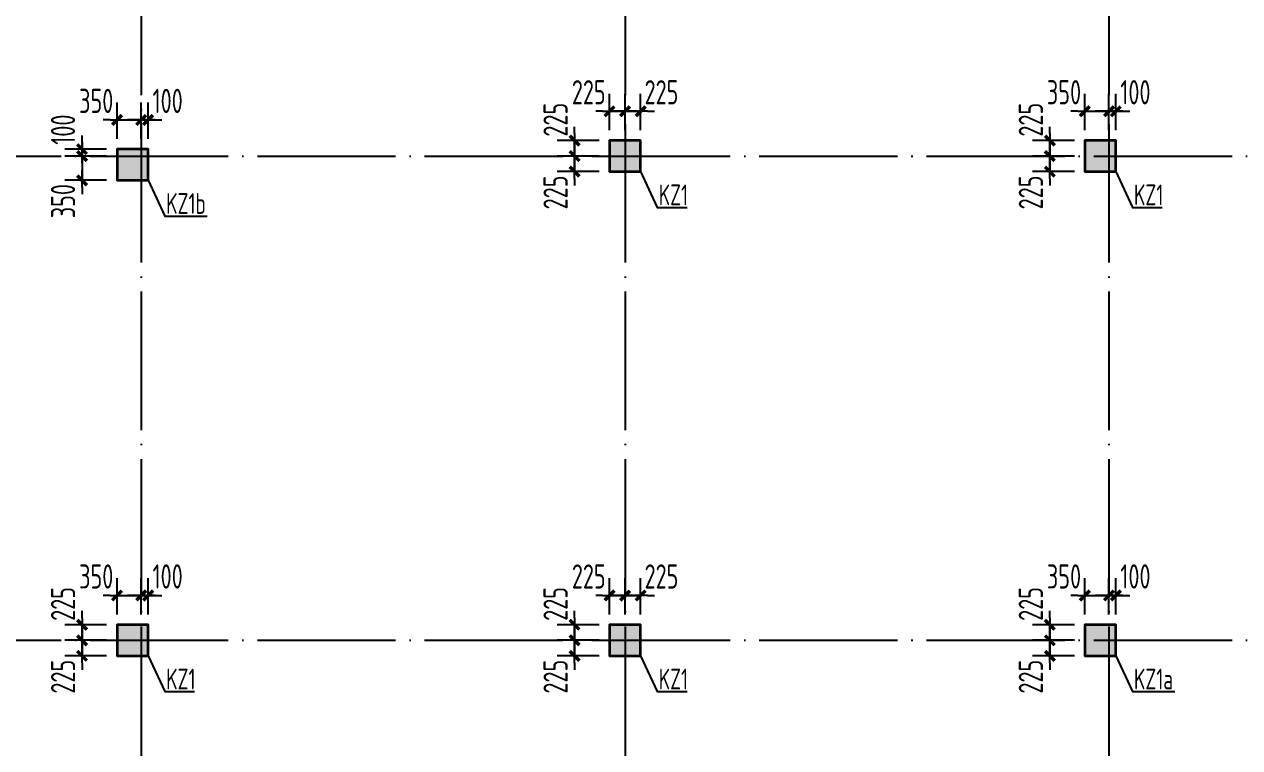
# Model space of a CAD drawing. Extents: x 8268344 to 8869063, y 669070 to 951310.
# Drawn here: x 8444017 to 8461599, y 904996 to 915453 of the extents above; entities that cross this region are included whole.
import ezdxf

# ---------------------------------------------------------------- set-up
doc = ezdxf.new("R2010")
doc.units = 0
doc.header["$LTSCALE"] = 1000
doc.linetypes.add('DOTE', pattern=[2.42, 2, -0.2, 0.02, -0.2])
doc.layers.get('0').update_dxf_attribs({"linetype": 'CONTINUOUS'})
doc.layers.get('Defpoints').update_dxf_attribs({"linetype": 'CONTINUOUS'})
for name, color, linetype in [('DIM', 3, 'CONTINUOUS'), ('DOTE', 1, 'DOTE'), ('PUB_TEXT', 7, 'CONTINUOUS'), ('柱涂实', 54, 'CONTINUOUS')]:
    doc.layers.add(name, color=color, linetype=linetype)
doc.layers.add('柱', color=2, linetype='CONTINUOUS', lineweight=35)
doc.styles.add('HZTXT', font='tssdeng.shx', dxfattribs={"width": 0.75, "bigfont": 'HZTXT.shx'})
doc.styles.add('TSSD_Dimension', font='Tssdeng.shx', dxfattribs={"width": 0.7, "bigfont": 'tssdchn.shx'})
doc.dimstyles.new('TSSD_100_100$0', dxfattribs={"dimtxt": 350, "dimasz": 100, "dimexe": 250, "dimexo": 150, "dimgap": 100, "dimtad": 1, "dimdec": 0, "dimzin": 0, "dimdsep": 46, "dimtxsty": 'TSSD_Dimension', "dimblk": '_TSDBK', "dimblk1": '_TSDBK', "dimblk2": '_TSDBK', "dimsah": 1, "dimcen": 0, "dimclrt": 7, "dimadec": 0, "dimazin": 0, "dimtfac": 1, "dimtdec": 0, "dimtix": 1, "dimtmove": 2, "dimatfit": 3, "dimldrblk": '_TSDBK', "dimfxl": 0, "dimtolj": 1, "dimtzin": 0, "dimarcsym": 0})

# ---------------------------------------------------------------- blocks, each defined once
blk = doc.blocks.new('_TSDBK')
blk.add_line((-1, 0), (1.5, 0))
at = {"const_width": 0.5}
blk.add_lwpolyline([(-0.7, -0.7), (0.7, 0.7)], dxfattribs=at)
blk = doc.blocks.new('*D44')
at = {"layer": 'Defpoints', "color": 0}
for p in [(8452483, 913773), (8451977, 913548), (8452483, 913548)]:
    blk.add_point(p, dxfattribs=at)
at = {"layer": 'DIM', "color": 0, "lineweight": -2}
for p, q in [((8451977, 913873), (8451977, 913973)), ((8452333, 913773), (8451727, 913773)), ((8451977, 913773), (8451977, 913548)), ((8452333, 913548), (8451727, 913548)), ((8451977, 913448), (8451977, 913348))]:
    blk.add_line(p, q, dxfattribs=at)
at = {"layer": 'DIM', "color": 0, "lineweight": -2, "xscale": 100, "yscale": 100, "zscale": 100}
for p, rotation in [((8451977, 913773), 270), ((8451977, 913548), 90)]:
    blk.add_blockref('_TSDBK', p, dxfattribs=dict(at, rotation=rotation))
at = {"layer": 'DIM', "color": 7, "insert": (8451702, 914074), "char_height": 350, "attachment_point": 5, "rotation": 90, "style": 'TSSD_Dimension'}
blk.add_mtext('\\A1;225', dxfattribs=at)
blk = doc.blocks.new('*D45')
at = {"layer": 'Defpoints', "color": 0}
for p in [(8452483, 913548), (8451977, 913323), (8452483, 913323)]:
    blk.add_point(p, dxfattribs=at)
at = {"layer": 'DIM', "color": 0, "lineweight": -2}
for p, q in [((8451977, 913648), (8451977, 913748)), ((8452333, 913548), (8451727, 913548)), ((8451977, 913548), (8451977, 913323)), ((8452333, 913323), (8451727, 913323)), ((8451977, 913223), (8451977, 913123))]:
    blk.add_line(p, q, dxfattribs=at)
at = {"layer": 'DIM', "color": 0, "lineweight": -2, "xscale": 100, "yscale": 100, "zscale": 100}
for p, rotation in [((8451977, 913548), 270), ((8451977, 913323), 90)]:
    blk.add_blockref('_TSDBK', p, dxfattribs=dict(at, rotation=rotation))
at = {"layer": 'DIM', "color": 7, "insert": (8451702, 913022), "char_height": 350, "attachment_point": 5, "rotation": 90, "style": 'TSSD_Dimension'}
blk.add_mtext('\\A1;225', dxfattribs=at)
blk = doc.blocks.new('*D46')
at = {"layer": 'Defpoints', "color": 0}
for p in [(8452933, 914196), (8452708, 913773), (8452933, 913773)]:
    blk.add_point(p, dxfattribs=at)
at = {"layer": 'DIM', "color": 0, "lineweight": -2}
for p, q in [((8452708, 913923), (8452708, 914446)), ((8452933, 913923), (8452933, 914446)), ((8452608, 914196), (8452508, 914196)), ((8452708, 914196), (8452933, 914196)), ((8453033, 914196), (8453133, 914196))]:
    blk.add_line(p, q, dxfattribs=at)
at = {"layer": 'DIM', "color": 0, "lineweight": -2, "xscale": 100, "yscale": 100, "zscale": 100}
blk.add_blockref('_TSDBK', (8452708, 914196), dxfattribs=at)
at = {"layer": 'DIM', "color": 0, "lineweight": -2, "xscale": 100, "yscale": 100, "zscale": 100, "rotation": 180}
blk.add_blockref('_TSDBK', (8452933, 914196), dxfattribs=at)
at = {"layer": 'DIM', "color": 7, "insert": (8453234, 914471), "char_height": 350, "attachment_point": 5, "style": 'TSSD_Dimension'}
blk.add_mtext('\\A1;225', dxfattribs=at)
blk = doc.blocks.new('*D47')
at = {"layer": 'Defpoints', "color": 0}
for p in [(8452708, 914196), (8452483, 913773), (8452708, 913773)]:
    blk.add_point(p, dxfattribs=at)
at = {"layer": 'DIM', "color": 0, "lineweight": -2}
for p, q in [((8452483, 913923), (8452483, 914446)), ((8452708, 913923), (8452708, 914446)), ((8452383, 914196), (8452283, 914196)), ((8452483, 914196), (8452708, 914196)), ((8452808, 914196), (8452908, 914196))]:
    blk.add_line(p, q, dxfattribs=at)
at = {"layer": 'DIM', "color": 0, "lineweight": -2, "xscale": 100, "yscale": 100, "zscale": 100}
blk.add_blockref('_TSDBK', (8452483, 914196), dxfattribs=at)
at = {"layer": 'DIM', "color": 0, "lineweight": -2, "xscale": 100, "yscale": 100, "zscale": 100, "rotation": 180}
blk.add_blockref('_TSDBK', (8452708, 914196), dxfattribs=at)
at = {"layer": 'DIM', "color": 7, "insert": (8452182, 914471), "char_height": 350, "attachment_point": 5, "style": 'TSSD_Dimension'}
blk.add_mtext('\\A1;225', dxfattribs=at)
blk = doc.blocks.new('*D48')
at = {"layer": 'Defpoints', "color": 0}
for p in [(8452483, 906773), (8451977, 906548), (8452483, 906548)]:
    blk.add_point(p, dxfattribs=at)
at = {"layer": 'DIM', "color": 0, "lineweight": -2}
for p, q in [((8451977, 906873), (8451977, 906973)), ((8452333, 906773), (8451727, 906773)), ((8451977, 906773), (8451977, 906548)), ((8452333, 906548), (8451727, 906548)), ((8451977, 906448), (8451977, 906348))]:
    blk.add_line(p, q, dxfattribs=at)
at = {"layer": 'DIM', "color": 0, "lineweight": -2, "xscale": 100, "yscale": 100, "zscale": 100}
for p, rotation in [((8451977, 906773), 270), ((8451977, 906548), 90)]:
    blk.add_blockref('_TSDBK', p, dxfattribs=dict(at, rotation=rotation))
at = {"layer": 'DIM', "color": 7, "insert": (8451702, 907074), "char_height": 350, "attachment_point": 5, "rotation": 90, "style": 'TSSD_Dimension'}
blk.add_mtext('\\A1;225', dxfattribs=at)
blk = doc.blocks.new('*D49')
at = {"layer": 'Defpoints', "color": 0}
for p in [(8452483, 906548), (8451977, 906323), (8452483, 906323)]:
    blk.add_point(p, dxfattribs=at)
at = {"layer": 'DIM', "color": 0, "lineweight": -2}
for p, q in [((8451977, 906648), (8451977, 906748)), ((8452333, 906548), (8451727, 906548)), ((8451977, 906548), (8451977, 906323)), ((8452333, 906323), (8451727, 906323)), ((8451977, 906223), (8451977, 906123))]:
    blk.add_line(p, q, dxfattribs=at)
at = {"layer": 'DIM', "color": 0, "lineweight": -2, "xscale": 100, "yscale": 100, "zscale": 100}
for p, rotation in [((8451977, 906548), 270), ((8451977, 906323), 90)]:
    blk.add_blockref('_TSDBK', p, dxfattribs=dict(at, rotation=rotation))
at = {"layer": 'DIM', "color": 7, "insert": (8451702, 906022), "char_height": 350, "attachment_point": 5, "rotation": 90, "style": 'TSSD_Dimension'}
blk.add_mtext('\\A1;225', dxfattribs=at)
blk = doc.blocks.new('*D50')
at = {"layer": 'Defpoints', "color": 0}
for p in [(8452933, 907196), (8452708, 906773), (8452933, 906773)]:
    blk.add_point(p, dxfattribs=at)
at = {"layer": 'DIM', "color": 0, "lineweight": -2}
for p, q in [((8452708, 906923), (8452708, 907446)), ((8452933, 906923), (8452933, 907446)), ((8452608, 907196), (8452508, 907196)), ((8452708, 907196), (8452933, 907196)), ((8453033, 907196), (8453133, 907196))]:
    blk.add_line(p, q, dxfattribs=at)
at = {"layer": 'DIM', "color": 0, "lineweight": -2, "xscale": 100, "yscale": 100, "zscale": 100}
blk.add_blockref('_TSDBK', (8452708, 907196), dxfattribs=at)
at = {"layer": 'DIM', "color": 0, "lineweight": -2, "xscale": 100, "yscale": 100, "zscale": 100, "rotation": 180}
blk.add_blockref('_TSDBK', (8452933, 907196), dxfattribs=at)
at = {"layer": 'DIM', "color": 7, "insert": (8453234, 907471), "char_height": 350, "attachment_point": 5, "style": 'TSSD_Dimension'}
blk.add_mtext('\\A1;225', dxfattribs=at)
blk = doc.blocks.new('*D51')
at = {"layer": 'Defpoints', "color": 0}
for p in [(8452708, 907196), (8452483, 906773), (8452708, 906773)]:
    blk.add_point(p, dxfattribs=at)
at = {"layer": 'DIM', "color": 0, "lineweight": -2}
for p, q in [((8452483, 906923), (8452483, 907446)), ((8452708, 906923), (8452708, 907446)), ((8452383, 907196), (8452283, 907196)), ((8452483, 907196), (8452708, 907196)), ((8452808, 907196), (8452908, 907196))]:
    blk.add_line(p, q, dxfattribs=at)
at = {"layer": 'DIM', "color": 0, "lineweight": -2, "xscale": 100, "yscale": 100, "zscale": 100}
blk.add_blockref('_TSDBK', (8452483, 907196), dxfattribs=at)
at = {"layer": 'DIM', "color": 0, "lineweight": -2, "xscale": 100, "yscale": 100, "zscale": 100, "rotation": 180}
blk.add_blockref('_TSDBK', (8452708, 907196), dxfattribs=at)
at = {"layer": 'DIM', "color": 7, "insert": (8452182, 907471), "char_height": 350, "attachment_point": 5, "style": 'TSSD_Dimension'}
blk.add_mtext('\\A1;225', dxfattribs=at)
blk = doc.blocks.new('*D52')
at = {"layer": 'Defpoints', "color": 0}
for p in [(8459358, 906773), (8458852, 906548), (8459358, 906548)]:
    blk.add_point(p, dxfattribs=at)
at = {"layer": 'DIM', "color": 0, "lineweight": -2}
for p, q in [((8458852, 906873), (8458852, 906973)), ((8459208, 906773), (8458602, 906773)), ((8458852, 906773), (8458852, 906548)), ((8459208, 906548), (8458602, 906548)), ((8458852, 906448), (8458852, 906348))]:
    blk.add_line(p, q, dxfattribs=at)
at = {"layer": 'DIM', "color": 0, "lineweight": -2, "xscale": 100, "yscale": 100, "zscale": 100}
for p, rotation in [((8458852, 906773), 270), ((8458852, 906548), 90)]:
    blk.add_blockref('_TSDBK', p, dxfattribs=dict(at, rotation=rotation))
at = {"layer": 'DIM', "color": 7, "insert": (8458577, 907074), "char_height": 350, "attachment_point": 5, "rotation": 90, "style": 'TSSD_Dimension'}
blk.add_mtext('\\A1;225', dxfattribs=at)
blk = doc.blocks.new('*D53')
at = {"layer": 'Defpoints', "color": 0}
for p in [(8459358, 906548), (8458852, 906323), (8459358, 906323)]:
    blk.add_point(p, dxfattribs=at)
at = {"layer": 'DIM', "color": 0, "lineweight": -2}
for p, q in [((8458852, 906648), (8458852, 906748)), ((8459208, 906548), (8458602, 906548)), ((8458852, 906548), (8458852, 906323)), ((8459208, 906323), (8458602, 906323)), ((8458852, 906223), (8458852, 906123))]:
    blk.add_line(p, q, dxfattribs=at)
at = {"layer": 'DIM', "color": 0, "lineweight": -2, "xscale": 100, "yscale": 100, "zscale": 100}
for p, rotation in [((8458852, 906548), 270), ((8458852, 906323), 90)]:
    blk.add_blockref('_TSDBK', p, dxfattribs=dict(at, rotation=rotation))
at = {"layer": 'DIM', "color": 7, "insert": (8458577, 906022), "char_height": 350, "attachment_point": 5, "rotation": 90, "style": 'TSSD_Dimension'}
blk.add_mtext('\\A1;225', dxfattribs=at)
blk = doc.blocks.new('*D54')
at = {"layer": 'Defpoints', "color": 0}
for p in [(8459808, 907196), (8459708, 906773), (8459808, 906773)]:
    blk.add_point(p, dxfattribs=at)
at = {"layer": 'DIM', "color": 0, "lineweight": -2}
for p, q in [((8459708, 906923), (8459708, 907446)), ((8459808, 906923), (8459808, 907446)), ((8459608, 907196), (8459508, 907196)), ((8459708, 907196), (8459808, 907196)), ((8459908, 907196), (8460008, 907196))]:
    blk.add_line(p, q, dxfattribs=at)
at = {"layer": 'DIM', "color": 0, "lineweight": -2, "xscale": 100, "yscale": 100, "zscale": 100}
blk.add_blockref('_TSDBK', (8459708, 907196), dxfattribs=at)
at = {"layer": 'DIM', "color": 0, "lineweight": -2, "xscale": 100, "yscale": 100, "zscale": 100, "rotation": 180}
blk.add_blockref('_TSDBK', (8459808, 907196), dxfattribs=at)
at = {"layer": 'DIM', "color": 7, "insert": (8460090, 907471), "char_height": 350, "attachment_point": 5, "style": 'TSSD_Dimension'}
blk.add_mtext('\\A1;100', dxfattribs=at)
blk = doc.blocks.new('*D55')
at = {"layer": 'Defpoints', "color": 0}
for p in [(8459708, 907196), (8459358, 906773), (8459708, 906773)]:
    blk.add_point(p, dxfattribs=at)
at = {"layer": 'DIM', "color": 0, "lineweight": -2}
for p, q in [((8459358, 906923), (8459358, 907446)), ((8459708, 906923), (8459708, 907446)), ((8459258, 907196), (8459158, 907196)), ((8459358, 907196), (8459708, 907196)), ((8459808, 907196), (8459908, 907196))]:
    blk.add_line(p, q, dxfattribs=at)
at = {"layer": 'DIM', "color": 0, "lineweight": -2, "xscale": 100, "yscale": 100, "zscale": 100}
blk.add_blockref('_TSDBK', (8459358, 907196), dxfattribs=at)
at = {"layer": 'DIM', "color": 0, "lineweight": -2, "xscale": 100, "yscale": 100, "zscale": 100, "rotation": 180}
blk.add_blockref('_TSDBK', (8459708, 907196), dxfattribs=at)
at = {"layer": 'DIM', "color": 7, "insert": (8459057, 907471), "char_height": 350, "attachment_point": 5, "style": 'TSSD_Dimension'}
blk.add_mtext('\\A1;350', dxfattribs=at)
blk = doc.blocks.new('*D60')
at = {"layer": 'Defpoints', "color": 0}
for p in [(8459358, 913773), (8458852, 913548), (8459358, 913548)]:
    blk.add_point(p, dxfattribs=at)
at = {"layer": 'DIM', "color": 0, "lineweight": -2}
for p, q in [((8458852, 913873), (8458852, 913973)), ((8459208, 913773), (8458602, 913773)), ((8458852, 913773), (8458852, 913548)), ((8459208, 913548), (8458602, 913548)), ((8458852, 913448), (8458852, 913348))]:
    blk.add_line(p, q, dxfattribs=at)
at = {"layer": 'DIM', "color": 0, "lineweight": -2, "xscale": 100, "yscale": 100, "zscale": 100}
for p, rotation in [((8458852, 913773), 270), ((8458852, 913548), 90)]:
    blk.add_blockref('_TSDBK', p, dxfattribs=dict(at, rotation=rotation))
at = {"layer": 'DIM', "color": 7, "insert": (8458577, 914074), "char_height": 350, "attachment_point": 5, "rotation": 90, "style": 'TSSD_Dimension'}
blk.add_mtext('\\A1;225', dxfattribs=at)
blk = doc.blocks.new('*D61')
at = {"layer": 'Defpoints', "color": 0}
for p in [(8459358, 913548), (8458852, 913323), (8459358, 913323)]:
    blk.add_point(p, dxfattribs=at)
at = {"layer": 'DIM', "color": 0, "lineweight": -2}
for p, q in [((8458852, 913648), (8458852, 913748)), ((8459208, 913548), (8458602, 913548)), ((8458852, 913548), (8458852, 913323)), ((8459208, 913323), (8458602, 913323)), ((8458852, 913223), (8458852, 913123))]:
    blk.add_line(p, q, dxfattribs=at)
at = {"layer": 'DIM', "color": 0, "lineweight": -2, "xscale": 100, "yscale": 100, "zscale": 100}
for p, rotation in [((8458852, 913548), 270), ((8458852, 913323), 90)]:
    blk.add_blockref('_TSDBK', p, dxfattribs=dict(at, rotation=rotation))
at = {"layer": 'DIM', "color": 7, "insert": (8458577, 913022), "char_height": 350, "attachment_point": 5, "rotation": 90, "style": 'TSSD_Dimension'}
blk.add_mtext('\\A1;225', dxfattribs=at)
blk = doc.blocks.new('*D62')
at = {"layer": 'Defpoints', "color": 0}
for p in [(8459808, 914196), (8459708, 913773), (8459808, 913773)]:
    blk.add_point(p, dxfattribs=at)
at = {"layer": 'DIM', "color": 0, "lineweight": -2}
for p, q in [((8459708, 913923), (8459708, 914446)), ((8459808, 913923), (8459808, 914446)), ((8459608, 914196), (8459508, 914196)), ((8459708, 914196), (8459808, 914196)), ((8459908, 914196), (8460008, 914196))]:
    blk.add_line(p, q, dxfattribs=at)
at = {"layer": 'DIM', "color": 0, "lineweight": -2, "xscale": 100, "yscale": 100, "zscale": 100}
blk.add_blockref('_TSDBK', (8459708, 914196), dxfattribs=at)
at = {"layer": 'DIM', "color": 0, "lineweight": -2, "xscale": 100, "yscale": 100, "zscale": 100, "rotation": 180}
blk.add_blockref('_TSDBK', (8459808, 914196), dxfattribs=at)
at = {"layer": 'DIM', "color": 7, "insert": (8460090, 914471), "char_height": 350, "attachment_point": 5, "style": 'TSSD_Dimension'}
blk.add_mtext('\\A1;100', dxfattribs=at)
blk = doc.blocks.new('*D63')
at = {"layer": 'Defpoints', "color": 0}
for p in [(8459708, 914196), (8459358, 913773), (8459708, 913773)]:
    blk.add_point(p, dxfattribs=at)
at = {"layer": 'DIM', "color": 0, "lineweight": -2}
for p, q in [((8459358, 913923), (8459358, 914446)), ((8459708, 913923), (8459708, 914446)), ((8459258, 914196), (8459158, 914196)), ((8459358, 914196), (8459708, 914196)), ((8459808, 914196), (8459908, 914196))]:
    blk.add_line(p, q, dxfattribs=at)
at = {"layer": 'DIM', "color": 0, "lineweight": -2, "xscale": 100, "yscale": 100, "zscale": 100}
blk.add_blockref('_TSDBK', (8459358, 914196), dxfattribs=at)
at = {"layer": 'DIM', "color": 0, "lineweight": -2, "xscale": 100, "yscale": 100, "zscale": 100, "rotation": 180}
blk.add_blockref('_TSDBK', (8459708, 914196), dxfattribs=at)
at = {"layer": 'DIM', "color": 7, "insert": (8459057, 914471), "char_height": 350, "attachment_point": 5, "style": 'TSSD_Dimension'}
blk.add_mtext('\\A1;350', dxfattribs=at)
blk = doc.blocks.new('*D1458')
at = {"layer": 'Defpoints', "color": 0}
for p in [(8445358, 913648), (8444852, 913548), (8445358, 913548)]:
    blk.add_point(p, dxfattribs=at)
at = {"layer": 'DIM', "color": 0, "lineweight": -2}
for p, q in [((8444852, 913748), (8444852, 913848)), ((8445208, 913648), (8444602, 913648)), ((8444852, 913648), (8444852, 913548)), ((8445208, 913548), (8444602, 913548)), ((8444852, 913448), (8444852, 913348))]:
    blk.add_line(p, q, dxfattribs=at)
at = {"layer": 'DIM', "color": 0, "lineweight": -2, "xscale": 100, "yscale": 100, "zscale": 100}
for p, rotation in [((8444852, 913648), 270), ((8444852, 913548), 90)]:
    blk.add_blockref('_TSDBK', p, dxfattribs=dict(at, rotation=rotation))
at = {"layer": 'DIM', "color": 7, "insert": (8444577, 913930), "char_height": 350, "attachment_point": 5, "rotation": 90, "style": 'TSSD_Dimension'}
blk.add_mtext('\\A1;100', dxfattribs=at)
blk = doc.blocks.new('*D1459')
at = {"layer": 'Defpoints', "color": 0}
for p in [(8445358, 913548), (8444852, 913198), (8445358, 913198)]:
    blk.add_point(p, dxfattribs=at)
at = {"layer": 'DIM', "color": 0, "lineweight": -2}
for p, q in [((8444852, 913648), (8444852, 913748)), ((8445208, 913548), (8444602, 913548)), ((8444852, 913548), (8444852, 913198)), ((8445208, 913198), (8444602, 913198)), ((8444852, 913098), (8444852, 912998))]:
    blk.add_line(p, q, dxfattribs=at)
at = {"layer": 'DIM', "color": 0, "lineweight": -2, "xscale": 100, "yscale": 100, "zscale": 100}
for p, rotation in [((8444852, 913548), 270), ((8444852, 913198), 90)]:
    blk.add_blockref('_TSDBK', p, dxfattribs=dict(at, rotation=rotation))
at = {"layer": 'DIM', "color": 7, "insert": (8444577, 912897), "char_height": 350, "attachment_point": 5, "rotation": 90, "style": 'TSSD_Dimension'}
blk.add_mtext('\\A1;350', dxfattribs=at)
blk = doc.blocks.new('*D1460')
at = {"layer": 'Defpoints', "color": 0}
for p in [(8445808, 914071), (8445708, 913648), (8445808, 913648)]:
    blk.add_point(p, dxfattribs=at)
at = {"layer": 'DIM', "color": 0, "lineweight": -2}
for p, q in [((8445708, 913798), (8445708, 914321)), ((8445808, 913798), (8445808, 914321)), ((8445608, 914071), (8445508, 914071)), ((8445708, 914071), (8445808, 914071)), ((8445908, 914071), (8446008, 914071))]:
    blk.add_line(p, q, dxfattribs=at)
at = {"layer": 'DIM', "color": 0, "lineweight": -2, "xscale": 100, "yscale": 100, "zscale": 100}
blk.add_blockref('_TSDBK', (8445708, 914071), dxfattribs=at)
at = {"layer": 'DIM', "color": 0, "lineweight": -2, "xscale": 100, "yscale": 100, "zscale": 100, "rotation": 180}
blk.add_blockref('_TSDBK', (8445808, 914071), dxfattribs=at)
at = {"layer": 'DIM', "color": 7, "insert": (8446090, 914346), "char_height": 350, "attachment_point": 5, "style": 'TSSD_Dimension'}
blk.add_mtext('\\A1;100', dxfattribs=at)
blk = doc.blocks.new('*D1461')
at = {"layer": 'Defpoints', "color": 0}
for p in [(8445708, 914071), (8445358, 913648), (8445708, 913648)]:
    blk.add_point(p, dxfattribs=at)
at = {"layer": 'DIM', "color": 0, "lineweight": -2}
for p, q in [((8445358, 913798), (8445358, 914321)), ((8445708, 913798), (8445708, 914321)), ((8445258, 914071), (8445158, 914071)), ((8445358, 914071), (8445708, 914071)), ((8445808, 914071), (8445908, 914071))]:
    blk.add_line(p, q, dxfattribs=at)
at = {"layer": 'DIM', "color": 0, "lineweight": -2, "xscale": 100, "yscale": 100, "zscale": 100}
blk.add_blockref('_TSDBK', (8445358, 914071), dxfattribs=at)
at = {"layer": 'DIM', "color": 0, "lineweight": -2, "xscale": 100, "yscale": 100, "zscale": 100, "rotation": 180}
blk.add_blockref('_TSDBK', (8445708, 914071), dxfattribs=at)
at = {"layer": 'DIM', "color": 7, "insert": (8445057, 914346), "char_height": 350, "attachment_point": 5, "style": 'TSSD_Dimension'}
blk.add_mtext('\\A1;350', dxfattribs=at)
blk = doc.blocks.new('*D1462')
at = {"layer": 'Defpoints', "color": 0}
for p in [(8445358, 906773), (8444852, 906548), (8445358, 906548)]:
    blk.add_point(p, dxfattribs=at)
at = {"layer": 'DIM', "color": 0, "lineweight": -2}
for p, q in [((8444852, 906873), (8444852, 906973)), ((8445208, 906773), (8444602, 906773)), ((8444852, 906773), (8444852, 906548)), ((8445208, 906548), (8444602, 906548)), ((8444852, 906448), (8444852, 906348))]:
    blk.add_line(p, q, dxfattribs=at)
at = {"layer": 'DIM', "color": 0, "lineweight": -2, "xscale": 100, "yscale": 100, "zscale": 100}
for p, rotation in [((8444852, 906773), 270), ((8444852, 906548), 90)]:
    blk.add_blockref('_TSDBK', p, dxfattribs=dict(at, rotation=rotation))
at = {"layer": 'DIM', "color": 7, "insert": (8444577, 907074), "char_height": 350, "attachment_point": 5, "rotation": 90, "style": 'TSSD_Dimension'}
blk.add_mtext('\\A1;225', dxfattribs=at)
blk = doc.blocks.new('*D1463')
at = {"layer": 'Defpoints', "color": 0}
for p in [(8445358, 906548), (8444852, 906323), (8445358, 906323)]:
    blk.add_point(p, dxfattribs=at)
at = {"layer": 'DIM', "color": 0, "lineweight": -2}
for p, q in [((8444852, 906648), (8444852, 906748)), ((8445208, 906548), (8444602, 906548)), ((8444852, 906548), (8444852, 906323)), ((8445208, 906323), (8444602, 906323)), ((8444852, 906223), (8444852, 906123))]:
    blk.add_line(p, q, dxfattribs=at)
at = {"layer": 'DIM', "color": 0, "lineweight": -2, "xscale": 100, "yscale": 100, "zscale": 100}
for p, rotation in [((8444852, 906548), 270), ((8444852, 906323), 90)]:
    blk.add_blockref('_TSDBK', p, dxfattribs=dict(at, rotation=rotation))
at = {"layer": 'DIM', "color": 7, "insert": (8444577, 906022), "char_height": 350, "attachment_point": 5, "rotation": 90, "style": 'TSSD_Dimension'}
blk.add_mtext('\\A1;225', dxfattribs=at)
blk = doc.blocks.new('*D1464')
at = {"layer": 'Defpoints', "color": 0}
for p in [(8445808, 907196), (8445708, 906773), (8445808, 906773)]:
    blk.add_point(p, dxfattribs=at)
at = {"layer": 'DIM', "color": 0, "lineweight": -2}
for p, q in [((8445708, 906923), (8445708, 907446)), ((8445808, 906923), (8445808, 907446)), ((8445608, 907196), (8445508, 907196)), ((8445708, 907196), (8445808, 907196)), ((8445908, 907196), (8446008, 907196))]:
    blk.add_line(p, q, dxfattribs=at)
at = {"layer": 'DIM', "color": 0, "lineweight": -2, "xscale": 100, "yscale": 100, "zscale": 100}
blk.add_blockref('_TSDBK', (8445708, 907196), dxfattribs=at)
at = {"layer": 'DIM', "color": 0, "lineweight": -2, "xscale": 100, "yscale": 100, "zscale": 100, "rotation": 180}
blk.add_blockref('_TSDBK', (8445808, 907196), dxfattribs=at)
at = {"layer": 'DIM', "color": 7, "insert": (8446090, 907471), "char_height": 350, "attachment_point": 5, "style": 'TSSD_Dimension'}
blk.add_mtext('\\A1;100', dxfattribs=at)
blk = doc.blocks.new('*D1465')
at = {"layer": 'Defpoints', "color": 0}
for p in [(8445708, 907196), (8445358, 906773), (8445708, 906773)]:
    blk.add_point(p, dxfattribs=at)
at = {"layer": 'DIM', "color": 0, "lineweight": -2}
for p, q in [((8445358, 906923), (8445358, 907446)), ((8445708, 906923), (8445708, 907446)), ((8445258, 907196), (8445158, 907196)), ((8445358, 907196), (8445708, 907196)), ((8445808, 907196), (8445908, 907196))]:
    blk.add_line(p, q, dxfattribs=at)
at = {"layer": 'DIM', "color": 0, "lineweight": -2, "xscale": 100, "yscale": 100, "zscale": 100}
blk.add_blockref('_TSDBK', (8445358, 907196), dxfattribs=at)
at = {"layer": 'DIM', "color": 0, "lineweight": -2, "xscale": 100, "yscale": 100, "zscale": 100, "rotation": 180}
blk.add_blockref('_TSDBK', (8445708, 907196), dxfattribs=at)
at = {"layer": 'DIM', "color": 7, "insert": (8445057, 907471), "char_height": 350, "attachment_point": 5, "style": 'TSSD_Dimension'}
blk.add_mtext('\\A1;350', dxfattribs=at)

msp = doc.modelspace()

# ---------------------------------------------------------------- hatches: boundary and pattern name
at = {"layer": '柱涂实'}
for points in [[(8452932.9, 913323.2), (8452932.9, 913773.2), (8452482.9, 913773.2), (8452482.9, 913323.2)], [(8459807.9, 913323.2), (8459807.9, 913773.2), (8459357.9, 913773.2), (8459357.9, 913323.2)], [(8445807.9, 913198.2), (8445807.9, 913648.2), (8445357.9, 913648.2), (8445357.9, 913198.2)], [(8445807.9, 906323.2), (8445807.9, 906773.2), (8445357.9, 906773.2), (8445357.9, 906323.2)], [(8452932.9, 906323.2), (8452932.9, 906773.2), (8452482.9, 906773.2), (8452482.9, 906323.2)], [(8459807.9, 906323.2), (8459807.9, 906773.2), (8459357.9, 906773.2), (8459357.9, 906323.2)]]:
    msp.add_hatch(color=256, dxfattribs=at).paths.add_polyline_path(points)

# ---------------------------------------------------------------- linework, layer by layer
at = {"layer": 'DOTE'}
for p, q in [((8445707.9, 943048.2), (8445707.9, 898048.2)), ((8452707.9, 943048.2), (8452707.9, 898048.2)), ((8459707.9, 943048.2), (8459707.9, 898048.2)), ((8437707.9, 913548.2), (8539007.9, 913548.2)), ((8437707.9, 906548.2), (8539007.9, 906548.2))]:
    msp.add_line(p, q, dxfattribs=at)
at = {"layer": 'PUB_TEXT', "color": 7}
for points in [[(8452932.9, 913323.2), (8453172.3, 912805.4), (8453603.6, 912805.4)], [(8459807.9, 913323.2), (8460047.3, 912805.4), (8460478.6, 912805.4)], [(8445807.9, 913198.2), (8446047.3, 912680.4), (8446661.9, 912680.4)], [(8445807.9, 906323.2), (8446047.3, 905805.4), (8446478.6, 905805.4)], [(8452932.9, 906323.2), (8453172.3, 905805.4), (8453603.6, 905805.4)], [(8459807.9, 906323.2), (8460047.3, 905805.4), (8460661.9, 905805.4)]]:
    msp.add_lwpolyline(points, dxfattribs=at)
at = {"layer": '柱'}
for points in [[(8452932.9, 913323.2), (8452932.9, 913773.2), (8452482.9, 913773.2), (8452482.9, 913323.2)], [(8459807.9, 913323.2), (8459807.9, 913773.2), (8459357.9, 913773.2), (8459357.9, 913323.2)], [(8445807.9, 913198.2), (8445807.9, 913648.2), (8445357.9, 913648.2), (8445357.9, 913198.2)], [(8445807.9, 906323.2), (8445807.9, 906773.2), (8445357.9, 906773.2), (8445357.9, 906323.2)], [(8452932.9, 906323.2), (8452932.9, 906773.2), (8452482.9, 906773.2), (8452482.9, 906323.2)], [(8459807.9, 906323.2), (8459807.9, 906773.2), (8459357.9, 906773.2), (8459357.9, 906323.2)]]:
    msp.add_lwpolyline(points, close=True, dxfattribs=at)
at = {"layer": '柱涂实', "linetype": 'Continuous'}
for points in [[(8452932.9, 913323.2), (8452932.9, 913773.2), (8452482.9, 913773.2), (8452482.9, 913323.2)], [(8459807.9, 913323.2), (8459807.9, 913773.2), (8459357.9, 913773.2), (8459357.9, 913323.2)], [(8445807.9, 913198.2), (8445807.9, 913648.2), (8445357.9, 913648.2), (8445357.9, 913198.2)], [(8445807.9, 906323.2), (8445807.9, 906773.2), (8445357.9, 906773.2), (8445357.9, 906323.2)], [(8452932.9, 906323.2), (8452932.9, 906773.2), (8452482.9, 906773.2), (8452482.9, 906323.2)], [(8459807.9, 906323.2), (8459807.9, 906773.2), (8459357.9, 906773.2), (8459357.9, 906323.2)]]:
    msp.add_lwpolyline(points, close=True, dxfattribs=at)

# ---------------------------------------------------------------- texts
at = {"layer": 'PUB_TEXT', "color": 6, "style": 'HZTXT', "width": 0.7}
for s, p in [('KZ1', (8453193.9, 912837.4)), ('KZ1', (8460068.9, 912837.4)), ('KZ1b', (8446068.9, 912712.4)), ('KZ1', (8446068.9, 905837.4)), ('KZ1', (8453193.9, 905837.4)), ('KZ1a', (8460068.9, 905837.4))]:
    msp.add_text(s, height=300, dxfattribs=at).set_placement(p)

# ---------------------------------------------------------------- dimensions: what is measured, and where the dimension line sits
at = {"layer": 'DIM'}
for base, p1, p2, picture, middle in [((8452707.9, 914196.1), (8452482.9, 913773.2), (8452707.9, 913773.2), '*D47', (8452181.8, 914471.1)), ((8452932.9, 914196.1), (8452707.9, 913773.2), (8452932.9, 913773.2), '*D46', (8453234, 914471.1)), ((8459707.9, 914196.1), (8459357.9, 913773.2), (8459707.9, 913773.2), '*D63', (8459056.8, 914471.1)), ((8459807.9, 914196.1), (8459707.9, 913773.2), (8459807.9, 913773.2), '*D62', (8460090.2, 914471.1)), ((8445707.9, 914071.1), (8445357.9, 913648.2), (8445707.9, 913648.2), '*D1461', (8445056.8, 914346.1)), ((8445807.9, 914071.1), (8445707.9, 913648.2), (8445807.9, 913648.2), '*D1460', (8446090.2, 914346.1)), ((8445707.9, 907196.1), (8445357.9, 906773.2), (8445707.9, 906773.2), '*D1465', (8445056.8, 907471.1)), ((8445807.9, 907196.1), (8445707.9, 906773.2), (8445807.9, 906773.2), '*D1464', (8446090.2, 907471.1)), ((8452707.9, 907196.1), (8452482.9, 906773.2), (8452707.9, 906773.2), '*D51', (8452181.8, 907471.1)), ((8452932.9, 907196.1), (8452707.9, 906773.2), (8452932.9, 906773.2), '*D50', (8453234, 907471.1)), ((8459707.9, 907196.1), (8459357.9, 906773.2), (8459707.9, 906773.2), '*D55', (8459056.8, 907471.1)), ((8459807.9, 907196.1), (8459707.9, 906773.2), (8459807.9, 906773.2), '*D54', (8460090.2, 907471.1))]:
    dim = msp.add_linear_dim(base=base, p1=p1, p2=p2, dimstyle='TSSD_100_100$0', dxfattribs=at)
    dim.commit()
    dim.dimension.update_dxf_attribs({"geometry": picture, "text_midpoint": middle, "dimtype": 160})
for base, p1, p2, picture, middle in [((8451976.8, 913548.2), (8452482.9, 913773.2), (8452482.9, 913548.2), '*D44', (8451701.8, 914074.3)), ((8458851.8, 913548.2), (8459357.9, 913773.2), (8459357.9, 913548.2), '*D60', (8458576.8, 914074.3)), ((8444851.8, 913548.2), (8445357.9, 913648.2), (8445357.9, 913548.2), '*D1458', (8444576.8, 913930.5)), ((8444851.8, 913198.2), (8445357.9, 913548.2), (8445357.9, 913198.2), '*D1459', (8444576.8, 912897.2)), ((8451976.8, 913323.2), (8452482.9, 913548.2), (8452482.9, 913323.2), '*D45', (8451701.8, 913022.1)), ((8458851.8, 913323.2), (8459357.9, 913548.2), (8459357.9, 913323.2), '*D61', (8458576.8, 913022.1)), ((8444851.8, 906548.2), (8445357.9, 906773.2), (8445357.9, 906548.2), '*D1462', (8444576.8, 907074.3)), ((8451976.8, 906548.2), (8452482.9, 906773.2), (8452482.9, 906548.2), '*D48', (8451701.8, 907074.3)), ((8458851.8, 906548.2), (8459357.9, 906773.2), (8459357.9, 906548.2), '*D52', (8458576.8, 907074.3)), ((8444851.8, 906323.2), (8445357.9, 906548.2), (8445357.9, 906323.2), '*D1463', (8444576.8, 906022.1)), ((8451976.8, 906323.2), (8452482.9, 906548.2), (8452482.9, 906323.2), '*D49', (8451701.8, 906022.1)), ((8458851.8, 906323.2), (8459357.9, 906548.2), (8459357.9, 906323.2), '*D53', (8458576.8, 906022.1))]:
    dim = msp.add_linear_dim(base=base, p1=p1, p2=p2, angle=90, dimstyle='TSSD_100_100$0', dxfattribs=at)
    dim.commit()
    dim.dimension.update_dxf_attribs({"geometry": picture, "text_midpoint": middle, "dimtype": 160})

doc.saveas('drawing.dxf')
